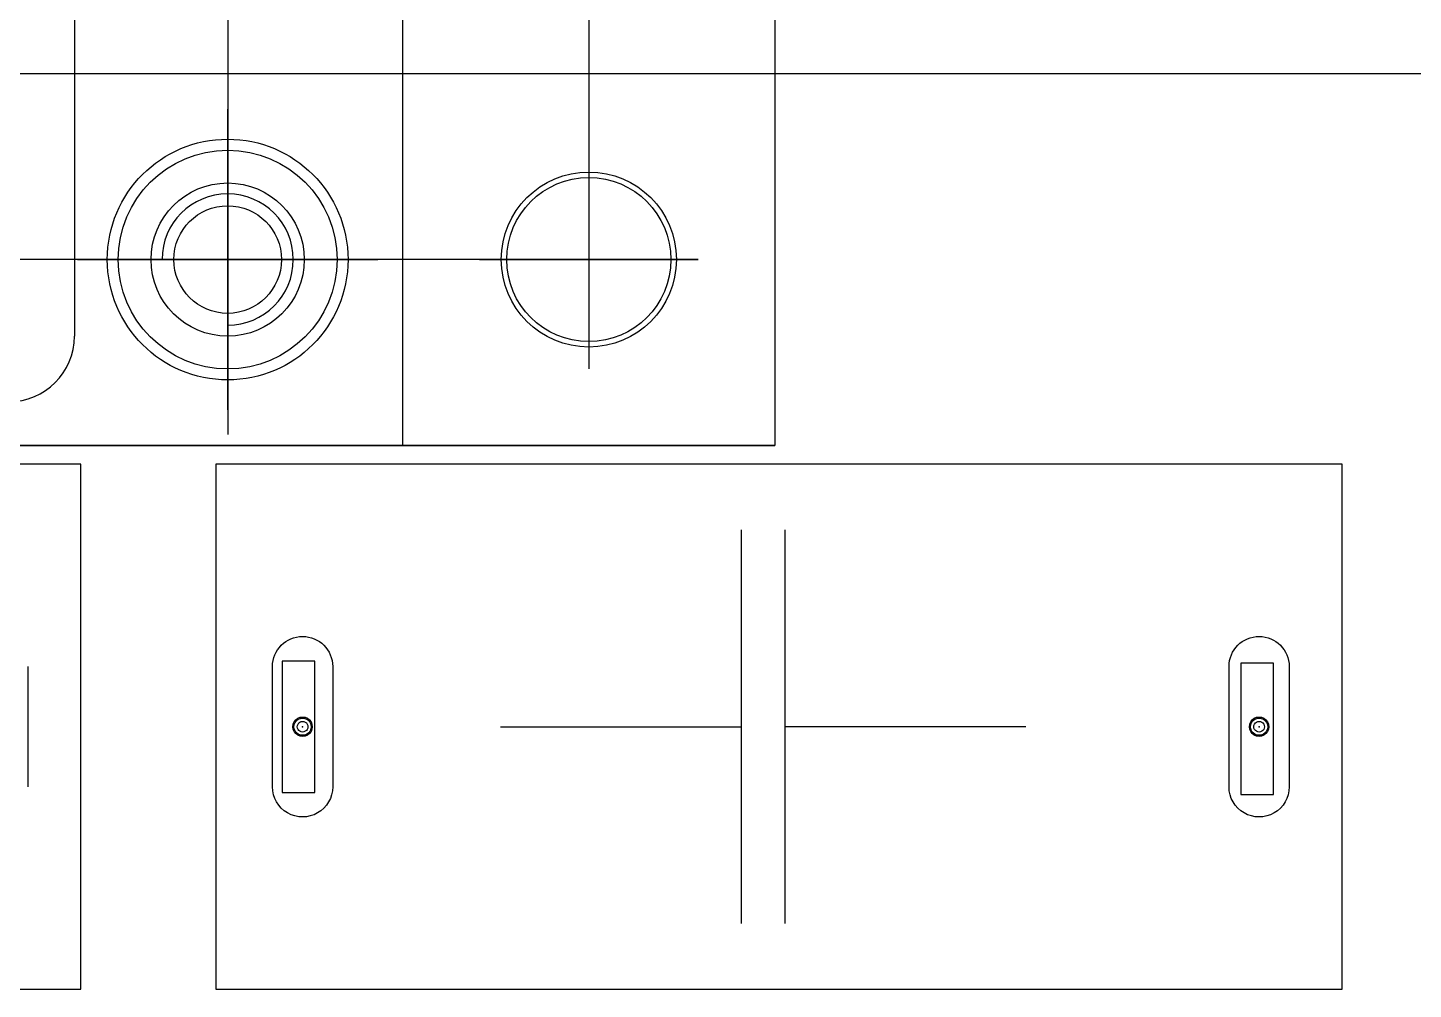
# Model space of a CAD drawing. Header units: millimetres. Extents: x 24815 to 37444, y -10619 to 6020.
# Drawn here: x 35015.8 to 35079.1, y 302.2 to 346.1 of the extents above; entities that cross this region are included whole.
import ezdxf

# ---------------------------------------------------------------- set-up
doc = ezdxf.new("R2010")
doc.units = ezdxf.units.MM
doc.linetypes.add('CENTER', pattern=[50.8, 31.75, -6.35, 6.35, -6.35])
doc.linetypes.add('CENTER1', pattern=[10, 7, -1, 1, -1])
doc.layers.add('case', color=3, linetype='Continuous', lineweight=30)
for name, color, linetype in [('CENTER', 1, 'CENTER'), ('CL', 1, 'CENTER'), ('FL', 3, 'Continuous')]:
    doc.layers.add(name, color=color, linetype=linetype)

# ---------------------------------------------------------------- blocks, each defined once
blk = doc.blocks.new('A$C1A2F53D2')
at = {"color": 4}
blk.add_line((-22, 31), (78, 31), dxfattribs=at)
blk.add_arc((78, 28), 3, 0, 90, dxfattribs=at)
blk = doc.blocks.new('A$C3CC6408C')
at = {"color": 2}
for p, q in [((-121.188, -67.249), (-166.644, -67.249)), ((-121.188, -91.247), (-121.188, -67.249)), ((-109.011, -67.249), (-115.011, -67.249)), ((-115.011, -67.249), (-115.011, -91.247)), ((-63.555, -67.249), (-109.011, -67.249)), ((-63.555, -91.247), (-63.555, -67.249)), ((-91.013, -70.248), (-91.013, -88.247)), ((-89.013, -70.248), (-89.013, -88.247)), ((-123.609, -76.498), (-123.609, -81.998)), ((-123.609, -76.498), (-123.609, -81.998)), ((-112.426, -81.998), (-112.426, -76.498)), ((-112.426, -76.498), (-112.426, -76.498)), ((-112.426, -81.998), (-112.426, -76.498)), ((-112.426, -76.498), (-112.426, -76.498)), ((-110.486, -76.248), (-111.986, -76.248)), ((-111.986, -76.248), (-111.986, -82.247)), ((-110.486, -82.247), (-110.486, -76.248)), ((-109.676, -76.498), (-109.676, -81.998)), ((-109.676, -76.498), (-109.676, -81.998)), ((-68.726, -81.998), (-68.726, -76.498)), ((-68.726, -76.498), (-68.726, -76.498)), ((-68.726, -81.998), (-68.726, -76.498)), ((-68.726, -76.498), (-68.726, -76.498)), ((-66.692, -76.348), (-68.192, -76.348)), ((-68.192, -76.348), (-68.192, -82.347)), ((-66.692, -82.347), (-66.692, -76.348)), ((-65.976, -76.498), (-65.976, -81.998)), ((-65.976, -76.498), (-65.976, -81.998)), ((-102.012, -79.248), (-91.013, -79.248)), ((-78.014, -79.248), (-89.013, -79.248)), ((-111.986, -82.247), (-111.486, -82.247)), ((-111.486, -82.247), (-110.486, -82.247)), ((-68.192, -82.347), (-67.692, -82.347)), ((-67.692, -82.347), (-66.692, -82.347)), ((-172.643, -91.247), (-121.188, -91.247)), ((-115.011, -91.247), (-63.555, -91.247))]:
    blk.add_line(p, q, dxfattribs=at)
at = {"color": 2, "extrusion": (0, 0, -1)}
for centre, major_axis, start_param, end_param in [((-111.051, -76.498), (0.972, 0.972), 3.926991, 7.068583), ((-111.051, -76.498), (0.972, 0.972), 3.926991, 7.068583), ((-67.351, -76.498), (0.972, 0.972), 3.926991, 7.068583), ((-67.351, -76.498), (0.972, 0.972), 3.926991, 7.068583), ((-111.051, -79.248), (-0.314, 0.314), 5.497787, 8.63938), ((-111.051, -79.248), (-0.314, 0.314), 5.497787, 8.63938), ((-111.051, -79.248), (-0.278, 0.278), 5.497787, 8.63938), ((-111.051, -79.248), (-0.278, 0.278), 5.497787, 8.63938), ((-111.051, -79.248), (-0.278, 0.278), 5.497787, 8.63938), ((-111.051, -79.248), (-0.278, 0.278), 5.497787, 8.63938), ((-111.051, -79.248), (-0.278, 0.278), 5.497787, 8.63938), ((-111.051, -79.248), (-0.278, 0.278), 5.497787, 8.63938), ((-111.051, -79.248), (-0.278, 0.278), 5.497787, 8.63938), ((-111.051, -79.248), (-0.278, 0.278), 5.497787, 8.63938), ((-111.051, -79.248), (-0.278, 0.278), 5.497787, 8.63938), ((-111.051, -79.248), (-0.278, 0.278), 5.497787, 8.63938), ((-111.051, -79.248), (-0.278, 0.278), 5.497787, 8.63938), ((-111.051, -79.248), (-0.171, 0.171), 5.497787, 8.63938), ((-111.051, -79.248), (-0.171, 0.171), 5.497787, 8.63938), ((-67.351, -79.248), (-0.314, 0.314), 5.497787, 8.63938), ((-67.351, -79.248), (-0.314, 0.314), 5.497787, 8.63938), ((-67.351, -79.248), (-0.278, 0.278), 5.497787, 8.63938), ((-67.351, -79.248), (-0.278, 0.278), 5.497787, 8.63938), ((-67.351, -79.248), (-0.278, 0.278), 5.497787, 8.63938), ((-67.351, -79.248), (-0.278, 0.278), 5.497787, 8.63938), ((-67.351, -79.248), (-0.278, 0.278), 5.497787, 8.63938), ((-67.351, -79.248), (-0.278, 0.278), 5.497787, 8.63938), ((-67.351, -79.248), (-0.278, 0.278), 5.497787, 8.63938), ((-67.351, -79.248), (-0.278, 0.278), 5.497787, 8.63938), ((-67.351, -79.248), (-0.278, 0.278), 5.497787, 8.63938), ((-67.351, -79.248), (-0.278, 0.278), 5.497787, 8.63938), ((-67.351, -79.248), (-0.278, 0.278), 5.497787, 8.63938), ((-67.351, -79.248), (-0.171, 0.171), 5.497787, 8.63938), ((-67.351, -79.248), (-0.171, 0.171), 5.497787, 8.63938), ((-111.051, -79.248), (-0.314, 0.314), 2.356194, 5.497787), ((-111.051, -79.248), (-0.314, 0.314), 2.356194, 5.497787), ((-111.051, -79.248), (0.278, 0.278), 0.785398, 3.926991), ((-111.051, -79.248), (0.278, 0.278), 0.785398, 3.926991), ((-111.051, -79.248), (0.278, 0.278), 0.785398, 3.926991), ((-111.051, -79.248), (0.278, 0.278), 0.785398, 3.926991), ((-111.051, -79.248), (0.278, 0.278), 0.785398, 3.926991), ((-111.051, -79.248), (0.278, 0.278), 0.785398, 3.926991), ((-111.051, -79.248), (0.278, 0.278), 0.785398, 3.926991), ((-111.051, -79.248), (0.278, 0.278), 0.785398, 3.926991), ((-111.051, -79.248), (0.278, 0.278), 0.785398, 3.926991), ((-111.051, -79.248), (0.278, 0.278), 0.785398, 3.926991), ((-111.051, -79.248), (0.278, 0.278), 0.785398, 3.926991), ((-111.051, -79.248), (0.171, 0.171), 0.785398, 3.926991), ((-111.051, -79.248), (0.171, 0.171), 0.785398, 3.926991), ((-67.351, -79.248), (-0.314, 0.314), 2.356194, 5.497787), ((-67.351, -79.248), (-0.314, 0.314), 2.356194, 5.497787), ((-67.351, -79.248), (0.278, 0.278), 0.785398, 3.926991), ((-67.351, -79.248), (0.278, 0.278), 0.785398, 3.926991), ((-67.351, -79.248), (0.278, 0.278), 0.785398, 3.926991), ((-67.351, -79.248), (0.278, 0.278), 0.785398, 3.926991), ((-67.351, -79.248), (0.278, 0.278), 0.785398, 3.926991), ((-67.351, -79.248), (0.278, 0.278), 0.785398, 3.926991), ((-67.351, -79.248), (0.278, 0.278), 0.785398, 3.926991), ((-67.351, -79.248), (0.278, 0.278), 0.785398, 3.926991), ((-67.351, -79.248), (0.278, 0.278), 0.785398, 3.926991), ((-67.351, -79.248), (0.278, 0.278), 0.785398, 3.926991), ((-67.351, -79.248), (0.278, 0.278), 0.785398, 3.926991), ((-67.351, -79.248), (0.171, 0.171), 0.785398, 3.926991), ((-67.351, -79.248), (0.171, 0.171), 0.785398, 3.926991), ((-111.051, -81.998), (-0.972, 0.972), 2.356194, 5.497787), ((-111.051, -81.998), (-0.972, 0.972), 2.356194, 5.497787), ((-67.351, -81.998), (-0.972, 0.972), 2.356194, 5.497787), ((-67.351, -81.998), (-0.972, 0.972), 2.356194, 5.497787)]:
    blk.add_ellipse(centre, major_axis=major_axis, ratio=1, start_param=start_param, end_param=end_param, dxfattribs=at)
at = {"color": 2}
for p in [(-111.051, -79.248), (-67.351, -79.248)]:
    blk.add_point(p, dxfattribs=at)
blk = doc.blocks.new('A$C5A2C6DAD')
at = {"color": 1}
for q in [(8, 8.5), (-205, -101.5)]:
    blk.add_line((8, -101.5), q, dxfattribs=at)
for p, q in [((0, -99.865), (0, -86.135)), ((0, -98.752), (0, -87.248)), ((0, -97.188), (0, -88.812)), ((-6.865, -93), (6.865, -93)), ((-5.752, -93), (5.752, -93)), ((-4.188, -93), (4.188, -93))]:
    blk.add_line(p, q)
for radius in [5.5, 3.5]:
    blk.add_circle((0, -93), radius, dxfattribs=at)
blk = doc.blocks.new('A$C43293707')
at = {"color": 1}
blk.add_lwpolyline([(-20.5, -10), (209.5, -10), (209.5, 10), (-20.5, 10)], close=True, dxfattribs=at)
blk = doc.blocks.new('A$C2A0E6E33')
for name, p in [('A$C5A2C6DAD', (197, 0)), ('A$C3CC6408C', (311.474, -35.1)), ('A$C43293707', (96, -74.5))]:
    blk.add_blockref(name, p)
at = {"rotation": 270}
blk.add_blockref('A$C1A2F53D2', (159, -18.5), dxfattribs=at)
blk = doc.blocks.new('A$C25FC4D7C')
blk.add_circle((0, 0), 2.459)
at = {"layer": 'CL'}
for p, q in [((0, 4), (0, -4)), ((-4, 0), (4, 0))]:
    blk.add_line(p, q, dxfattribs=at)
at = {"layer": 'FL'}
blk.add_arc((0, 0), 3, 270, 180, dxfattribs=at)
blk = doc.blocks.new('A$C27F636C6')
at = {"color": 1, "linetype": 'CENTER1'}
for p, q in [((0.5, -88), (0.5, -98)), ((5.5, -93), (-4.5, -93))]:
    blk.add_line(p, q, dxfattribs=at)
at = {"color": 32}
blk.add_lwpolyline([(-238, 8.5), (9, 8.5), (9, -101.5), (-238, -101.5)], close=True, dxfattribs=at)
blk.add_circle((0.5, -93), 3.75, dxfattribs=at)
blk.add_blockref('A$C25FC4D7C', (-16, -93))
blk = doc.blocks.new('A$C4C521A20')
at = {"color": 1, "linetype": 'CENTER1', "lineweight": -3}
blk.add_line((-25, 17.5), (-25, -0.5), dxfattribs=at)
at = {"color": 1, "linetype": 'CENTER1'}
blk.add_line((-15.5, 8.5), (-34, 8.5), dxfattribs=at)
at = {"layer": 'case', "color": 3, "lineweight": -3}
for p in [(0, 180), (-345, 0)]:
    blk.add_line(p, (0, 0), dxfattribs=at)
for centre, radius in [((-25, 8.5), 5), ((-8.5, 8.5), 4)]:
    blk.add_circle(centre, radius, dxfattribs=at)
at = {"layer": 'CENTER', "ltscale": 10}
for p, q in [((-8.5, 13.5), (-8.5, 3.5)), ((-13.5, 8.5), (-3.5, 8.5))]:
    blk.add_line(p, q, dxfattribs=at)
for points in [[(-238.5, 101.5), (-8.5, 101.5), (-8.5, 8.5), (-238.5, 8.5)], [(-222, 101.5), (-25, 101.5), (-25, 8.5), (-222, 8.5)]]:
    blk.add_lwpolyline(points, close=True, dxfattribs=at)
blk = doc.blocks.new('A$C5DC13BC3')
at = {"color": 1, "linetype": 'CENTER1', "lineweight": -3}
blk.add_line((-150, -502.5), (-150, -520.5), dxfattribs=at)
at = {"color": 1, "linetype": 'CENTER1'}
blk.add_line((-141, -511.5), (-159, -511.5), dxfattribs=at)
at = {"layer": 'case', "color": 3, "lineweight": -3}
blk.add_circle((-150, -511.5), 5, dxfattribs=at)
at = {"layer": 'CENTER', "ltscale": 10}
blk.add_lwpolyline([(-347, -418.5), (-150, -418.5), (-150, -511.5), (-347, -511.5)], close=True, dxfattribs=at)
for name, p in [('A$C4C521A20', (-125, -520)), ('A$C27F636C6', (-134, -418.5)), ('A$C2A0E6E33', (-347, -418.5))]:
    blk.add_blockref(name, p)

msp = doc.modelspace()

# ---------------------------------------------------------------- block references
msp.add_blockref('A$C5DC13BC3', (35174.91675, 847.01411))

doc.saveas('drawing.dxf')
